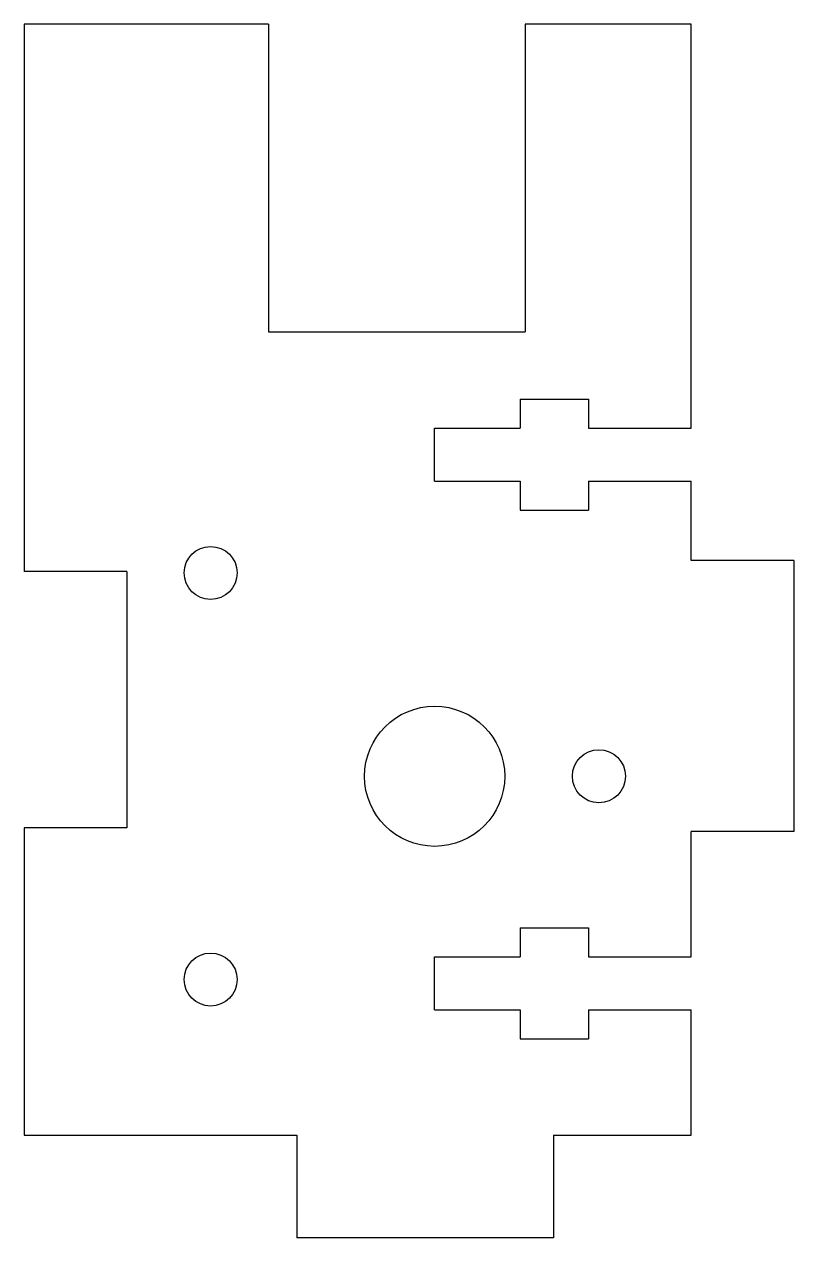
# Model space of a CAD drawing. Extents: x 115 to 160, y -39 to 32.
import ezdxf

# ---------------------------------------------------------------- set-up
doc = ezdxf.new("R2010")
doc.units = 0
doc.header["$MEASUREMENT"] = 0
doc.layers.add('VISIBLE', color=7, linetype='CONTINUOUS')

msp = doc.modelspace()

# ---------------------------------------------------------------- linework, layer by layer
at = {"layer": 'VISIBLE'}
for p, q in [((129.287, 32), (115, 32)), ((115, 32), (115, -0.01)), ((129.287, 32), (129.287, 14)), ((154, 32), (144.287, 32)), ((144.287, 32), (144.287, 14)), ((154, 8.362), (154, 32)), ((129.287, 14), (144.287, 14)), ((144, 10.062), (144, 8.362)), ((144, 10.062), (148, 10.062)), ((148, 10.062), (148, 8.362)), ((139, 5.262), (139, 8.362)), ((139, 8.362), (144, 8.362)), ((148, 8.362), (154, 8.362)), ((139, 5.262), (144, 5.262)), ((144, 5.262), (144, 3.562)), ((148, 5.262), (154, 5.262)), ((148, 5.262), (148, 3.562)), ((154, 0.618), (154, 5.262)), ((144, 3.562), (148, 3.562)), ((160, 0.618), (154, 0.618)), ((160, 0.618), (160, -15.233)), ((121, -0.01), (115, -0.01)), ((121, -0.01), (121, -15.01)), ((121, -15.01), (115, -15.01)), ((115, -15.01), (115, -33)), ((154, -22.566), (154, -15.233)), ((160, -15.233), (154, -15.233)), ((144, -20.866), (144, -22.566)), ((144, -20.866), (148, -20.866)), ((148, -20.866), (148, -22.566)), ((139, -25.666), (139, -22.566)), ((139, -22.566), (144, -22.566)), ((148, -22.566), (154, -22.566)), ((139, -25.666), (144, -25.666)), ((144, -25.666), (144, -27.366)), ((148, -25.666), (154, -25.666)), ((148, -25.666), (148, -27.366)), ((154, -33), (154, -25.666)), ((144, -27.366), (148, -27.366)), ((115, -33), (130.945, -33)), ((130.945, -33), (130.945, -39)), ((145.945, -33), (145.945, -39)), ((145.945, -33), (154, -33)), ((145.945, -39), (130.945, -39))]:
    msp.add_line(p, q, dxfattribs=at)
for centre, radius in [((125.9, -0.104), 1.55), ((139, -12), 4.1), ((148.608, -12), 1.55), ((125.9, -23.896), 1.55)]:
    msp.add_circle(centre, radius, dxfattribs=at)

doc.saveas('drawing.dxf')
